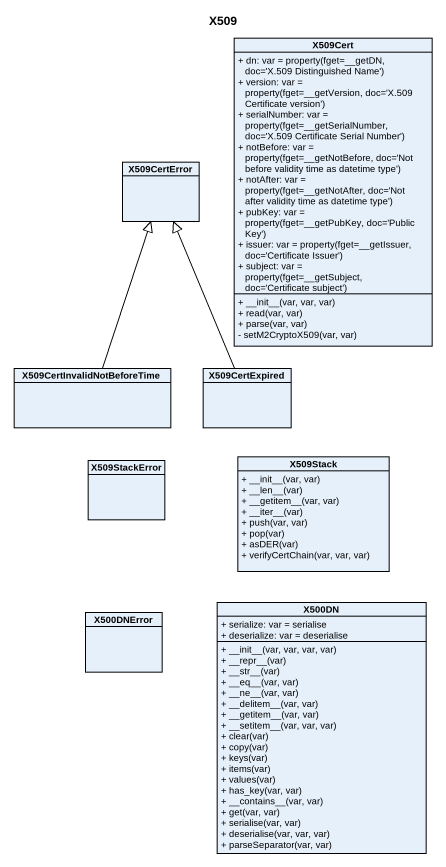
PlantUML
@startuml
title X509
hide circle
hide empty members
skinparam classAttributeIconSize 0
class X509Cert {
  {field} + dn: var = property(fget=__getDN, doc='X.509 Distinguished Name')
  {field} + version: var = property(fget=__getVersion, doc='X.509 Certificate version')
  {field} + serialNumber: var = property(fget=__getSerialNumber, doc='X.509 Certificate Serial Number')
  {field} + notBefore: var = property(fget=__getNotBefore, doc='Not before validity time as datetime type')
  {field} + notAfter: var = property(fget=__getNotAfter, doc='Not after validity time as datetime type')
  {field} + pubKey: var = property(fget=__getPubKey, doc='Public Key')
  {field} + issuer: var = property(fget=__getIssuer, doc='Certificate Issuer')
  {field} + subject: var = property(fget=__getSubject, doc='Certificate subject')
  + ~__init~__(var, var, var)
  + read(var, var)
  + parse(var, var)
  - setM2CryptoX509(var, var)
}
class X509CertError
class X509CertInvalidNotBeforeTime
class X509CertExpired
class X509StackError
class X509Stack {
  + ~__init~__(var, var)
  + ~__len~__(var)
  + ~__getitem~__(var, var)
  + ~__iter~__(var)
  + push(var, var)
  + pop(var)
  + asDER(var)
  + verifyCertChain(var, var, var)
}
class X500DNError
class X500DN {
  + serialize: var = serialise
  + deserialize: var = deserialise
  + ~__init~__(var, var, var, var)
  + ~__repr~__(var)
  + ~__str~__(var)
  + ~__eq~__(var, var)
  + ~__ne~__(var, var)
  + ~__delitem~__(var, var)
  + ~__getitem~__(var, var)
  + ~__setitem~__(var, var, var)
  + clear(var)
  + copy(var)
  + keys(var)
  + items(var)
  + values(var)
  + has_key(var, var)
  + ~__contains~__(var, var)
  + get(var, var)
  + serialise(var, var)
  + deserialise(var, var, var)
  + parseSeparator(var, var)
}
X509CertInvalidNotBeforeTime -up-|> X509CertError
X509CertExpired -up-|> X509CertError
@enduml
